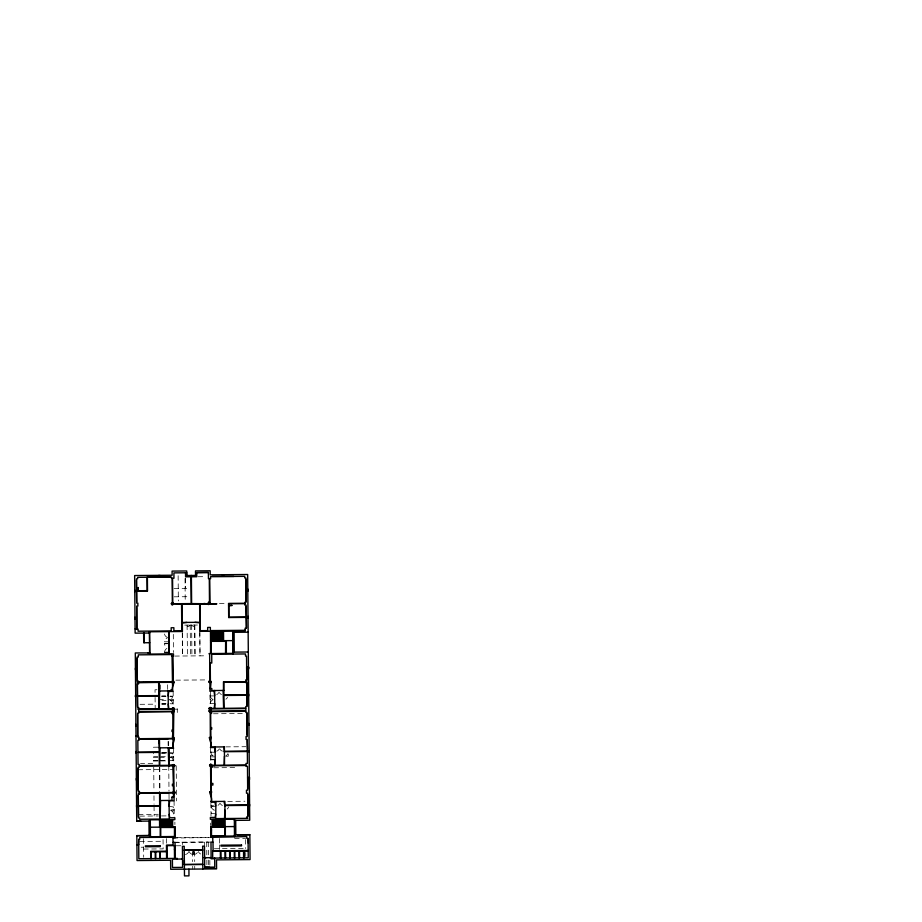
<?xml version="1.0" encoding="UTF-8"?>
<svg xmlns="http://www.w3.org/2000/svg" width="922" height="922" viewBox="0 0 922 922"><rect width="100%" height="100%" fill="white"/><g stroke="black" fill="none" stroke-linecap="round" stroke-linejoin="round"><path stroke-width="0.69" stroke-dasharray="4.61 3.46" d="M214.676 759.855L210.908 759.382A3.872 3.872 0 0 1 211.956 757.158L212.314 756.824A3.872 3.872 0 0 1 213.166 756.294M169.994 696.122L172.483 696.606A3.838 3.838 0 0 1 171.077 699.141L170.674 699.429A3.838 3.838 0 0 1 169.279 699.936A3.872 3.872 0 0 1 170.236 700.305L170.685 700.536A3.872 3.872 0 0 1 172.541 703.359L170.051 703.878M169.21 752.894L172.967 753.366A3.838 3.838 0 0 1 171.146 756.19L170.708 756.42M169.66 806.462L173.417 806.934A3.838 3.838 0 0 1 171.999 809.47L171.596 809.758A3.838 3.838 0 0 1 170.697 810.161M190.381 624.839L190.105 625.243A3.838 3.838 0 0 1 187.581 626.695L187.247 626.73M198.069 576.734L205.837 576.665M174.039 588.662L188.353 588.547M174.131 596.811L188.745 596.695M219.448 603.507L227.261 603.449M184.723 625.128L198.484 625.012M194.68 626.672L194.335 626.637A3.872 3.872 0 0 1 191.776 625.231L191.488 624.828M168.887 641.793L164.496 641.827A4.391 4.391 0 0 1 167.343 637.863M167.516 643.544L164.508 643.752A4.391 4.391 0 0 0 166.894 647.44M164.519 643.752L167.516 643.729M164.577 652.338L168.968 652.119M167.585 652.223L164.808 652.154M174.765 656.072L206.908 655.796M175.883 680.159L207.024 679.906M156.982 689.748L155.023 689.771L155.057 693.275M161.753 696.018L165.614 695.983M161.753 696.191L165.614 696.168M161.915 696.352L166.006 696.317M169.994 696.283L172.518 696.11M209.986 695.949L214.135 695.914M158.757 699.475L165.902 699.418M168.761 699.395L173.221 699.349M161.949 700.524L166.041 700.49M170.524 700.455L173.221 700.432M161.972 703.786L166.064 703.751M170.051 703.717L172.575 703.855M161.823 703.947L165.683 703.912M214.192 703.498L210.055 703.532L209.951 691.108M140.075 704.304L155.15 704.178L155.173 707.716M161.823 704.12L165.683 704.085M174.27 709.179L177.266 709.156M213.478 713.766L244.238 713.501M157.973 747.177L153.559 747.223L153.594 750.796M225.809 746.878L245.874 746.705M214.607 752.26L210.827 752.133L213.339 752.11M161.903 752.778L167.308 752.732M161.915 752.963L167.32 752.917M160.635 753.124L167.781 753.067M169.21 753.055L172.99 752.871M210.493 755.187L212.717 755.429A3.838 3.838 0 0 0 213.166 755.648M153.64 756.478L157.835 756.443M160.67 756.42L167.804 756.363M170.87 756.34L173.693 756.305M225.74 756.247L228.287 756.224L228.276 754.184M210.504 756.87L214.642 756.835M157.846 757.515L153.651 757.561L153.617 753.182M159.69 757.504L166.513 757.446M169.245 757.423L173.705 757.388M214.665 759.693L210.884 759.878M157.869 760.581L153.674 760.615L153.697 763.508L140.524 763.623M159.725 760.569L166.548 760.512M169.268 760.489L173.059 760.615L170.535 760.638M153.674 760.777L157.869 760.742M159.725 760.731L167.447 760.662M153.674 760.961L159.275 760.904M161.016 760.892L167.447 760.846M213.927 767.772L237.692 767.565M138.093 769.755L173.267 769.455M227.746 801.379L244.906 801.241M210.919 805.851L213.674 805.828M215.056 806.335L211.276 806.208L213.8 806.185M171.619 809.747L174.143 809.723M171.527 810.818L174.154 810.795M138.461 814.472L158.33 814.31M215.126 813.769L211.369 813.458A3.872 3.872 0 0 1 214.572 810.081M139.902 816.12L158.342 815.958M161.477 815.935L166.617 815.889M176.436 837.683L209.121 837.407M172.99 838.04L209.329 837.579M234.626 838.398L245.598 838.305M139.775 841.452L163.067 841.256M173.832 842.247L207.957 841.959M175.053 842.42L210.988 842.12M176.298 845.785L181.196 845.751M141.17 847.226L143.602 847.214M143.625 849.058L163.136 848.897L163.044 838.617M214.388 848.747L244.307 848.505M189.252 851.64A4.345 4.345 0 0 0 193.182 854.452L193.228 850.107M193.989 854.44L193.862 850.096L193.989 854.44A4.345 4.345 0 0 0 197.861 851.559M210.827 752.133L210.861 752.629A3.838 3.838 0 0 0 212.314 755.153M211.276 806.208L211.311 806.704A3.838 3.838 0 0 0 214.572 809.989M173.059 760.615L173.025 760.12A3.872 3.872 0 0 0 171.573 757.573L171.158 757.296A3.872 3.872 0 0 0 170.72 757.066M245.598 839.573L245.678 848.494M245.713 852.481L245.748 856.48M219.54 838.524L219.586 843.618M219.597 844.886L219.643 850.741M210.493 691.097L210.596 703.532M210.354 695.949L210.642 697.239A3.838 3.838 0 0 0 213.155 699.464M210.412 703.371L210.677 702.068A3.872 3.872 0 0 1 213.155 699.775M210.423 747.546L210.562 764.165M210.896 803.327L211.011 817.445M210.423 823.058L210.447 825.547M209.836 860.399L209.882 865.804M208.291 842.143L208.418 857.253M208.441 860.088L208.487 865.746M206.701 842.155L206.828 857.264M206.851 860.099L206.897 865.758M204.465 842.178L204.5 846.142M199.855 631.351L200.062 655.853M199.774 632.723L199.97 655.865M194.819 625.035L195.084 655.899M194.657 625.035L194.922 655.899M194.6 851.582L194.692 861.586M194.726 866.254L194.749 869.077M191.649 625.058L191.914 655.922M193.147 851.479L193.182 854.452M192.583 851.605L192.663 861.609M192.71 866.265L192.733 869.1M190.22 625.081L190.474 655.934M187.074 625.104L187.489 655.968M185.576 578.14L185.668 588.57M185.034 578.532L185.23 602.262M182.429 632.861L182.625 656.003M182.256 632.861L182.441 656.003M182.395 842.362L182.406 844.61M178.13 575.72L178.338 600.925M177.266 708.707L177.301 712.51M176.217 765.813L176.517 800.918M173.301 634.371L173.451 652.476M174.88 822.113L174.903 824.602M173.152 691.419L173.29 707.716M173.624 748.261L173.762 764.465M174.074 800.93L174.212 817.756M173.509 814.022L173.474 813.688A3.872 3.872 0 0 0 171.607 810.864L171.169 810.634A3.872 3.872 0 0 0 170.697 810.473M168.772 765.871L168.991 791.099M169.014 794.153L169.06 799.178M168.334 741.565L168.369 745.714M167.643 684.781L167.689 689.668M168.104 741.403L168.138 745.668M166.409 838.571L166.456 843.803M160.44 684.85L160.486 689.725M159.783 767.15L159.979 791.18M159.322 767.162L159.541 792.62M155.092 697.435L155.15 703.993M153.732 767.208L153.939 791.226M153.974 795.847L154.043 804.284M154.055 806.151L154.147 815.993M143.532 838.778L143.694 857.299M228.552 806.969A4.091 4.091 0 0 1 227.204 809.02M219.194 748.941A3.838 3.838 0 0 1 216.658 751.153M222.433 751.107A3.872 3.872 0 0 1 219.839 748.941M227.941 753.597A4.091 4.091 0 0 1 225.902 755.717M222.421 805.471A3.872 3.872 0 0 1 220.3 803.465M219.655 803.465A3.838 3.838 0 0 1 218.041 805.298M167.331 637.344A4.391 4.391 0 0 1 164.496 633.99M164.589 652.154A4.391 4.391 0 0 1 166.905 648.431M218.721 692.503A3.838 3.838 0 0 1 216.658 694.554M221.487 694.508A3.872 3.872 0 0 1 219.367 692.503M227.469 697.309A4.091 4.091 0 0 1 225.867 699.187M200.662 853.991A4.345 4.345 0 0 1 198.391 851.559M188.733 851.64A4.345 4.345 0 0 1 185.414 854.452"/><path stroke-width="1.38" d="M172.979 837.706L175.007 837.695L174.996 827.034L160.221 827.034L160.221 836.646L150.447 836.727L150.309 819.831L174.857 819.635L174.846 817.745L169.752 817.791L169.187 814.403M225.533 653.433L225.625 641.343L211.069 641.343L210.55 641.989M248.179 850.499L212.648 850.799L212.705 858.094L248.237 857.794L248.076 838.294L246.773 838.305L246.762 836.588L210.954 837.383L211.461 829.454M248.456 668.923L248.617 667.113L246.635 667.136M173.29 708.741L173.29 707.716A1.164 1.164 0 0 0 172.091 708.753L173.809 707.889L173.832 709.767M171.089 603.76C175.18 599.669 172.218 608.255 171.642 603.76L172.333 602.769L172.126 578.255L171.434 578.255L171.423 577.045L137.643 577.333L137.655 578.843L136.479 578.843L136.686 603.126L137.862 603.115L137.885 606.042L136.71 606.054L136.905 629.092L138.07 629.081L138.093 631.201L171.204 630.925L171.169 627.744L173.878 627.721L173.901 630.902L181.784 630.832L181.553 604.117L173.232 603.737M174.327 708.822C171.918 712.637 171.849 705.042 174.327 708.822L159.287 708.857L159.633 690.993M174.777 765.871C173.371 761.572 171.411 768.948 174.777 765.871L139.234 766.124L139.234 767.288L138.07 767.3L138.265 791.307L139.441 791.307L139.453 792.793L172.794 792.505C173.232 790.004 176.724 793.012 174.004 793.704M210.043 603.437C206.505 607.333 208.118 599.68 209.951 602.988M211.749 765.56C211.853 762.39 207.577 765.733 210.677 766.401C214.377 764.303 207.035 763.647 210.585 766.389L210.792 791.168C208.084 793.462 213.662 798.348 210.884 802.071L215.022 802.036L215.598 805.989M209.836 709.94C207.346 711.254 211.622 713.49 211.288 710.701C210.32 708.28 207.623 711.853 210.216 712.13L210.331 736.909C207.611 739.156 213.224 743.893 210.423 747.546L214.572 747.512L215.149 751.914M172.103 711.323C174.569 715.08 174.546 707.531 172.103 711.3L138.773 711.577L138.749 709.237L172.091 708.949M173.785 766.701C176.978 763.762 170.558 764.914 169.314 765.329M172.31 656.095L172.518 681.012C170.005 682.856 175.434 684.136 173.774 681.231C172.483 679.952 171.008 682.453 172.541 683.052M210.193 709.652C213.812 707.001 206.436 707.358 210.193 709.871M205.064 603.472L200.074 603.968L216.854 603.829L191.626 603.587L191.384 575.478M186.751 572.769L173.912 572.885L173.958 578.244L172.575 578.255L172.794 603.749L191.177 603.587L190.935 575.489M195.533 572.7L208.384 572.585M186.544 575.524L195.775 575.443M148.407 577.011L170.109 576.826M212.221 576.388L233.854 576.434M190.946 576.792L185.564 576.838L185.529 572.781M191.396 576.792L196.778 576.746L196.743 572.47L208.384 572.366L208.441 578.601L210.631 578.59L210.619 576.63L244.699 576.342L244.722 577.933L245.886 577.933L246.093 602.204L244.918 602.216L244.941 605.143L246.116 605.132L246.312 628.17L245.137 628.182L245.16 630.971L199.763 631.351L199.694 622.846L194.98 622.338M136.491 580.157L136.675 601.778M245.897 579.235L246.082 600.856M134.773 590.08L134.785 591.878M136.583 590.737L147.14 590.645M147.14 590.783L147.036 577.253M136.583 591.094L147.508 591.002L147.393 577.253M247.799 590.933L247.96 589.123L247.983 590.933M209.478 602.458L208.914 602.32A1.164 1.164 0 0 1 209.478 602.458L209.294 578.601M244.929 603.299L228.552 603.437L228.679 617.533L246.22 617.383M228.564 603.656L244.929 603.656M228.575 605.466L232.171 605.431L228.933 605.685M136.721 607.264L136.675 628.896M246.128 606.572L246.531 627.963M135.004 617.198L135.015 618.996M248.018 616.242L248.03 618.04M228.679 617.175L246.22 617.025M182.164 622.454L200.224 622.304M135.096 628.908L136.905 628.885M245.16 630.302L210.389 630.59L210.354 627.421L207.657 627.444L207.68 630.613L200.293 630.671L200.074 603.668M149.641 633.022L135.131 633.137L134.647 575.547L172.126 575.236L172.091 571.098L186.728 570.972L186.774 575.743M232.77 632.319L248.145 632.192M232.943 654.055L232.759 631.074L232.759 640.617L210.55 640.721L210.55 653.375M233.059 640.848L232.943 653.375L209.006 653.571L209.64 654.562L209.859 680.609C206.344 682.66 213.155 683.559 210.4 680.69L210.251 663.068L211.783 663.056L211.714 654.228L245.494 653.94L245.506 656.107L246.543 656.095L246.75 679.883L245.759 679.883L245.782 682.683L246.773 682.672L246.969 706.517L245.794 706.529L245.817 708.131L224.058 708.315L223.954 695.476L246.877 695.28M149.721 642.703L143.705 642.749L143.625 632.953M232.932 652.131L248.318 652.004M148.004 652.96L149.802 652.949L135.304 652.96L136.721 821.191L150.321 821.076M137.148 658.147L137.551 706.563M246.635 666.986L246.969 705.872M135.43 668.07L135.442 669.868M246.658 668.934L248.64 668.923L248.617 667.113M138.519 682.234L172.645 681.946L172.426 656.095L171.63 656.095L171.619 654.562L138.288 654.851L138.312 657.006L137.136 657.017L137.343 681.162L138.507 681.151L138.542 683.94L137.366 683.951L137.47 695.753L158.722 695.58M138.749 682.441L143.256 682.395M143.475 682.395L147.981 682.361M148.212 682.361L153.663 682.315M153.882 682.315L158.388 682.268M160.174 682.28L167.827 681.98M138.531 682.591L171.895 682.315M209.928 688.538L211.818 688.527L211.841 690.543L223.908 690.451L223.908 682.222L245.771 681.796L223.458 681.796L223.458 690.451M158.688 690.993L171.077 690.889L171.066 689.633L172.598 689.621L172.529 681.946M135.476 695.096L135.488 696.894L135.661 695.096M248.663 694.139L248.686 695.949M223.908 690.451L223.942 695.027L246.877 694.831M158.734 696.029L137.47 696.202L137.562 707.462L138.738 707.451L138.749 709.03M168.184 695.96L168.691 691.454L173.152 691.419C170.224 687.824 175.791 683.087 173.059 680.909M214.676 695.568L214.088 691.074M168.253 704.074L168.841 708.776M214.734 703.682L214.238 708.396M137.574 709.041L158.838 708.868L158.63 682.061M138.749 709.479L172.149 709.202M211.242 708.868L245.817 708.58L245.84 710.862L211.311 711.15M173.324 711.738L138.773 712.026L138.784 713.202L137.609 713.213L137.816 737.22L138.98 737.208L139.015 740.354L137.839 740.366L137.943 752.122L159.195 751.949M171.976 712.556L173.324 712.545M210.677 713.409L211.576 713.409L211.564 711.6L245.84 711.311L245.851 712.487L247.015 712.476L247.223 736.528L246.047 736.54L246.07 739.467L247.246 739.456L247.453 763.416L246.013 763.428L246.024 764.983L224.53 765.168L224.38 746.889L210.954 746.993L210.896 739.052M137.62 714.377L137.574 735.998M247.027 713.478L247.211 735.099M135.903 724.3L135.914 726.11M248.917 723.378L248.928 725.176M173.371 731.561L171.999 731.572L171.988 729.994L172.933 729.994L172.794 713.501L171.988 713.501L171.965 711.749M136.007 736.01L137.804 735.998M138.992 738.695L172.333 738.407L172.944 731.572M139.222 738.902L143.728 738.856M143.959 738.856L148.454 738.822M148.684 738.822L154.135 738.776M154.354 738.776L158.861 738.729M160.647 738.729L168.3 738.672M139.003 739.052L173.002 738.764L173.082 747.73L159.16 747.846M247.257 740.643L247.557 749.367M136.133 751.465L136.145 753.262M249.147 750.531L249.159 752.248M224.415 751.269L247.35 751.073M224.426 751.718L247.35 751.522M159.206 752.398L137.943 752.571L138.046 764.419L139.21 764.407L139.222 765.583L159.31 765.41L159.103 738.522M224.426 751.995L223.931 746.889M224.461 756.259L224.081 765.168L215.252 765.248L215.103 746.958M215.218 760.028L214.722 765.79M168.772 765.329L159.76 765.41L160.105 747.834M211.783 765.272L214.711 765.248M211.126 767.127L212.659 767.116L212.648 765.802L246.024 765.525L246.036 766.332L247.476 766.32L247.672 790.189L246.462 790.2L246.485 793.22L247.695 793.208L247.903 816.938L246.635 816.95L246.647 818.344M138.081 768.475L138.254 790.096M136.364 778.399L136.375 780.196M247.569 777.488L249.551 777.465L249.562 779.274L247.811 779.194M247.661 789.105L247.788 777.488M139.683 792.989L144.178 792.955M144.408 792.955L148.915 792.92M149.134 792.908L154.585 792.862M154.815 792.862L159.322 792.828M161.108 792.828L168.761 792.77M138.288 793.162L172.817 792.862C173.705 795.26 176.494 791.894 173.993 791.468M138.3 795.294L138.484 816.904M247.707 794.372L247.891 815.993M159.909 792.978L159.967 800.515L171.999 800.411L171.965 797.173L173.497 797.15L173.463 793.612M210.873 801.529L224.887 801.402L224.98 818.529M136.583 805.217L136.594 807.015M249.597 804.272L249.608 806.07M138.392 805.828L159.656 805.655L159.564 792.62M224.876 805.113L247.799 804.918M138.392 806.277L159.656 806.105L159.76 819.082M224.876 805.563L247.799 805.367M169.118 806.289L169.613 800.976M224.876 805.828L224.034 801.414M224.91 810.104L224.53 818.54M215.667 814.103L215.16 817.411L210.377 817.445L210.4 819.335L234.338 819.128L234.488 836.692M247.914 818.344L215.702 818.609L215.921 801.483M136.721 821.076L140.801 821.041M234.349 820.373L249.724 820.234L249.378 779.182M150.367 827.195L172.668 827.08L172.61 819.646M234.395 826.561L212.106 826.746L212.037 819.312M150.447 835.493L136.836 835.597L137.044 860.537L170.605 860.249L170.685 869.285L216.578 868.893L216.509 859.869L250.058 859.581L249.85 834.652L234.465 834.779M136.836 835.712L150.447 835.597M237.219 834.871L249.85 834.767M234.476 836.024L210.965 836.219L225.348 836.219L225.348 826.677L210.942 826.677L210.942 829.293M138.68 840.207L138.496 844.713M173.025 842.443L175.053 842.42L175.18 858.405L177.312 858.394L177.312 859.074M136.917 844.725L138.715 844.713M174.408 845.808L175.076 845.797M174.431 849.635L175.111 849.623M184.262 850.003L202.679 849.842M184.262 850.314L202.679 850.165M166.525 851.19L150.666 851.317L150.724 858.613M150.666 851.859L166.525 851.732M212.648 851.34L248.191 851.041M204.592 857.287L205.986 857.725M203.993 857.737L211.126 857.679L211.138 858.785L214.688 858.751M182.521 858.347L181.934 859.027M182.533 859.027L172.402 859.108L172.472 867.464L182.602 867.383L182.429 846.327L184.227 846.304L184.481 875.9L188.975 875.865L188.918 869.123M202.805 864.283L184.365 864.433L184.342 860.214M184.365 864.663L202.805 864.502M214.768 868.259L204.684 868.34L204.5 846.142L202.644 846.154L202.84 869.008M223.942 695.027L245.771 694.842M190.969 849.796L186.912 849.98L193.09 850.245M171.965 797.15L173.497 797.15M209.778 867.36L204.672 867.199L214.757 867.106L214.688 858.082M173.532 737.208C176.275 739.513 170.812 744.538 173.624 748.261L169.164 748.307L169.314 765.871M172.944 739.329C176.033 739.26 172.379 735.929 172.426 738.776M209.697 709.525C207.692 708.373 210.931 706.137 211.299 708.419L223.608 708.315L223.101 690.451M172.76 602.769L173.336 603.726M173.832 710.355L173.428 738.407M172.829 766.297L173.394 784.115L172.402 784.115L172.414 785.878L173.405 785.867L173.451 791.572L172.817 792.862M249.366 777.477L247.661 574.51L210.204 574.832L210.17 570.776L195.51 570.891L195.556 575.674M248.306 838.743L248.341 843.25M244.134 851.075L244.192 857.829M243.546 851.075L243.604 857.84M239.49 851.11L239.547 857.863M238.902 851.121L238.959 857.875M234.119 632.308L234.28 652.119L233.116 652.246L232.989 632.319M235.698 820.246L235.825 834.883M234.856 851.156L234.914 857.909M234.269 851.156L234.326 857.909M228.921 603.656L228.898 617.533M230.212 851.19L230.27 857.944M229.624 851.19L229.682 857.956M223.942 574.706L222.144 574.729M225.579 851.225L225.636 857.99M223.527 631.155L223.608 640.617M225.106 819.209L225.164 826.642M224.853 836.104L224.772 827.08L211.438 827.195L211.518 836.208M224.991 851.237L225.049 857.99M222.225 631.167L222.306 640.629M223.792 819.22L223.862 826.654M220.911 631.178L220.992 640.64M222.49 819.232L222.548 826.665M219.609 631.19L219.69 640.652M221.188 819.243L221.245 826.677M220.934 851.271L220.992 858.025M220.346 851.271L220.404 858.025M218.307 631.201L218.387 640.663M219.874 819.255L219.943 826.688M216.993 631.213L217.073 640.675M218.572 819.266L218.629 826.688M215.69 631.224L215.771 640.686M217.269 819.278L217.327 826.7M214.388 631.236L214.469 640.686M214.987 690.52L209.951 691.108L209.882 682.833L208.833 681.727L209.951 680.597L211.08 681.715L210.47 688.538M215.955 819.289L216.025 826.711M214.63 691.062L214.78 708.396M213.074 631.247L213.155 640.698M214.653 819.289L214.711 826.723M211.772 631.259L211.853 640.709M213.351 819.301L213.408 826.734M213.097 851.34L213.017 842.097L210.988 842.12L211.115 857.23L209.813 857.691M212.752 837.372L212.798 842.109M210.47 631.27L210.55 640.721L226.351 640.721L226.351 653.433M209.743 578.59L209.951 603.587M210.665 712.014L210.792 727.596L211.691 727.596L211.714 729.175L210.804 729.175L210.873 736.989M211.126 766.389L211.265 783.435L212.89 783.412L212.901 785.037L211.276 785.048L211.334 791.249M211.345 793.3L211.415 801.518M199.774 622.304L199.625 603.968L182.014 604.117L182.245 631.501M195.752 572.7L195.775 575.674L186.544 575.743L186.521 572.769M186.866 622.408L182.349 622.984L182.418 631.501L149.399 631.777L149.595 654.078L173.463 653.871L173.486 656.084L172.852 656.084L173.059 680.92M174.627 845.808L174.661 849.635M173.774 765.836L174.074 800.93L168.657 800.434M171.296 819.658L171.365 827.092M168.98 631.616L169.164 653.905M168.749 631.616L168.945 653.917L168.795 631.616M169.994 819.67L170.051 827.103M168.15 690.912L168.3 708.788M168.772 765.871L168.219 747.765M169.072 800.976L169.222 819.001L139.671 819.255L139.66 817.941L138.496 817.941L138.288 794.326L139.464 794.315L139.453 793.151M168.691 819.681L168.749 827.115M167.378 819.693L167.447 827.126M166.075 819.704L166.133 827.138M164.773 819.716L164.831 827.149M163.459 819.727L163.528 827.161M160.198 575.512L158.388 575.535M162.157 819.739L162.214 827.172M160.854 819.75L160.912 827.184M160.555 800.503L160.209 819.082M158.976 682.418L159.045 690.993M159.448 738.879L159.529 747.846M158.849 683.467L158.884 687.305M159.322 739.928L159.356 743.766M159.783 794.026L159.806 797.853M160.221 851.778L160.278 858.532M159.541 819.762L159.61 827.195M159.679 851.79L159.737 858.543M155.76 851.813L155.818 858.578M155.219 851.824L155.276 858.578M149.629 631.777L149.813 654.078M151.208 851.859L151.266 858.613M148.972 821.087L149.087 835.609M144.051 632.953L144.132 642.749M138.404 590.725L138.15 587.487L138.185 591.083M210.942 826.677L210.954 837.383M211.069 641.343L211.069 653.56M173.474 792.874L173.474 794.315M209.34 737.738C210.781 742.037 212.636 734.65 209.34 737.761M209.801 791.998C211.219 796.285 213.109 788.909 209.801 792.01M174.465 836.519L160.739 836.646L160.739 827.472L174.465 827.472L174.465 836.519M172.979 837.211L139.741 837.487L139.752 839.204L138.669 839.216L138.83 858.716L166.582 858.486L166.467 845.105L173.048 845.048L172.979 837.211M160.255 845.739L145.399 845.866L145.399 846.765L160.267 846.65L160.255 845.739M174.396 845.578L167.009 845.647L167.124 858.474L174.512 858.417L174.396 845.578M241.518 845.013L220.969 845.186L220.98 846.085L241.518 845.912L241.518 845.013M175.007 837.695L174.996 827.034L175.007 837.695"/></g></svg>
